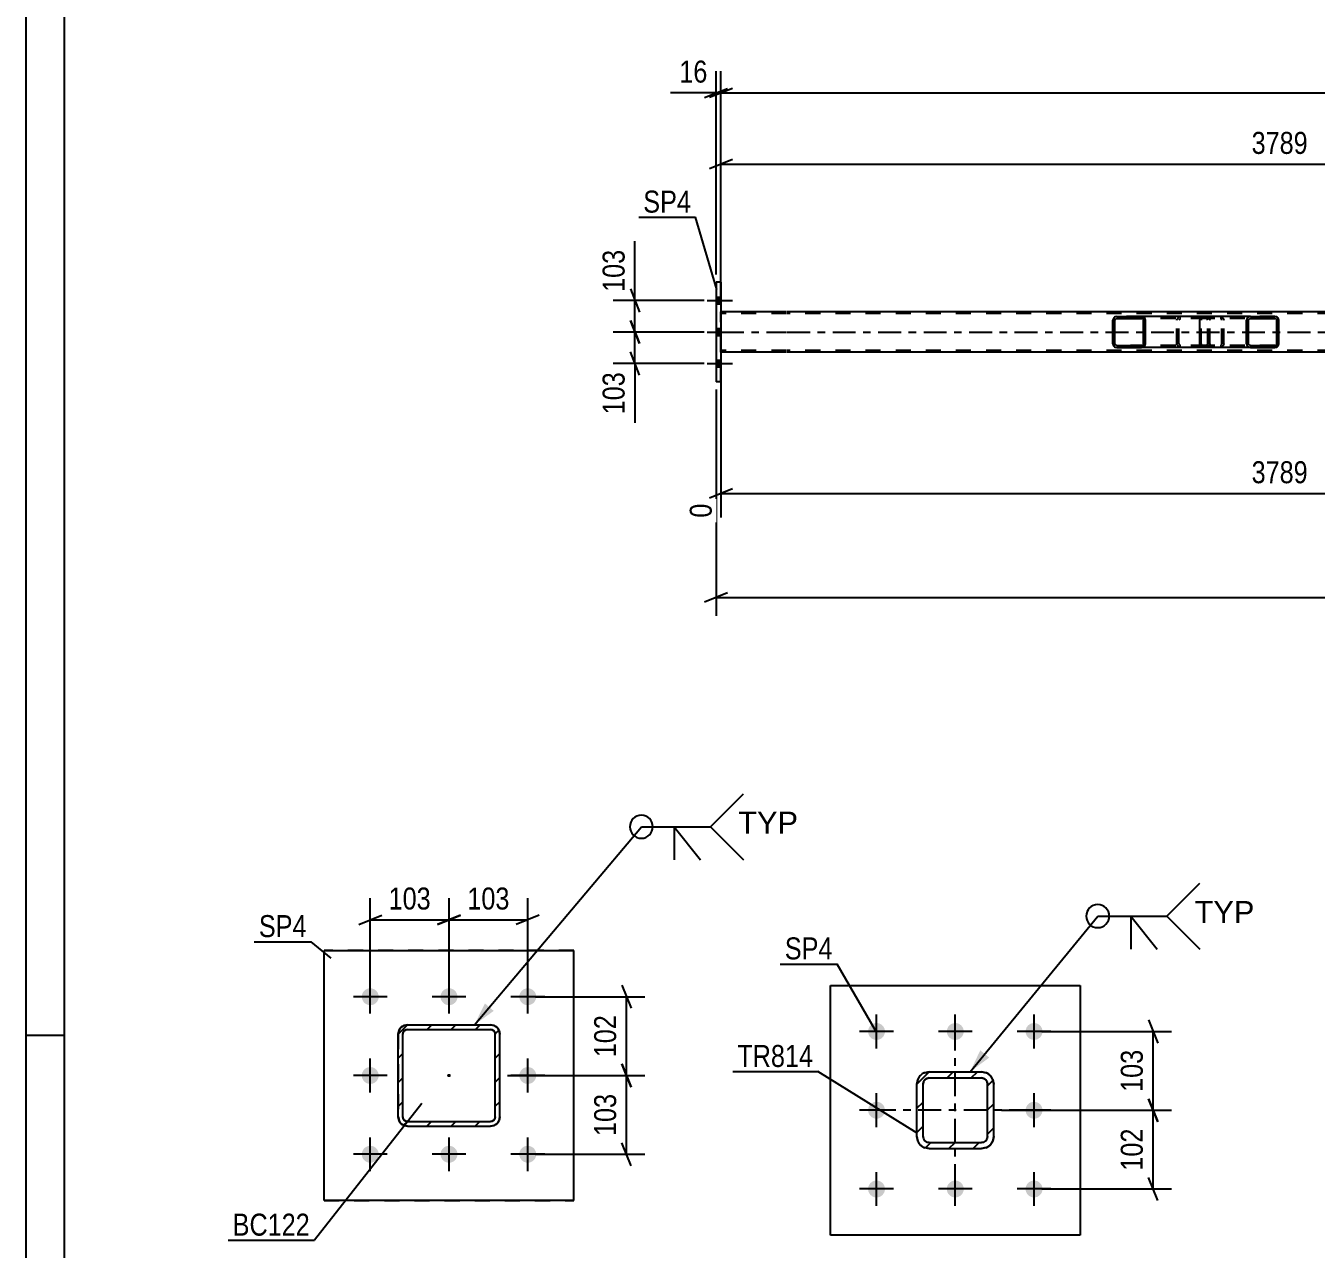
# Model space of a CAD drawing. Header units: millimetres. Extents: x 0 to 841, y 0 to 594.
# Drawn here: x 0 to 167.9, y 121.2 to 280.4 of the extents above; entities that cross this region are included whole.
import ezdxf

# ---------------------------------------------------------------- set-up
doc = ezdxf.new("R2010")
doc.units = ezdxf.units.MM
doc.linetypes.add('DXK_LINE_DOT2', pattern=[3.9198, 1.9599, -1.9599])
doc.linetypes.add('DXK_LINE_DOT3', pattern=[5.9187, 2.979, -0.9799, 0.9799, -0.9799])
doc.styles.add('Arial', font='ARIAL.TTF', dxfattribs={"height": 0.2})
doc.styles.add('Arial Narrow', font='ARIALN.TTF', dxfattribs={"height": 0.2})

# ---------------------------------------------------------------- blocks, each defined once
blk = doc.blocks.new('Unknown-272366259-1135')
at = {"color": 5, "linetype": 'Continuous'}
for p, q in [((0, 594), (0, 0)), ((5, 589), (5, 5)), ((5, 149), (0, 149))]:
    blk.add_line(p, q, dxfattribs=at)
blk = doc.blocks.new('Part-272366259-3383 - 3237')
at = {"linetype": 'Continuous'}
h = blk.add_hatch(dxfattribs=at)
h.set_pattern_fill('', scale=0.7, style=0, pattern_type=0)
h.set_pattern_definition([(45, (145.6685, 242.2488), (-1.57154, 1.57154), [])])
h.paths.add_polyline_path([(145.71, 242.07), (145.67, 242.25), (145.56, 242.4), (145.39, 242.51), (145.2, 242.55), (141.96, 242.55), (141.77, 242.51), (141.6, 242.4), (141.49, 242.25), (141.45, 242.07), (141.45, 239.03), (141.49, 238.84), (141.6, 238.69), (141.77, 238.58), (141.96, 238.55), (145.2, 238.55), (145.39, 238.58), (145.56, 238.69), (145.67, 238.84), (145.71, 239.03)])
h.paths.add_polyline_path([(145.43, 238.93), (145.38, 238.86), (145.29, 238.8), (145.2, 238.79), (141.96, 238.79), (141.86, 238.8), (141.78, 238.86), (141.73, 238.93), (141.71, 239.03), (141.71, 242.07), (141.73, 242.16), (141.78, 242.23), (141.86, 242.29), (141.96, 242.31), (145.2, 242.31), (145.29, 242.29), (145.38, 242.23), (145.43, 242.16), (145.45, 242.07), (145.45, 239.03)])
at = {"color": 2, "linetype": 'Continuous'}
for p, q in [((141.49, 242.25), (141.45, 242.07)), ((141.45, 239.03), (141.45, 242.07)), ((141.71, 242.07), (141.73, 242.16)), ((141.71, 239.03), (141.71, 242.07)), ((141.73, 242.16), (141.78, 242.23)), ((141.96, 242.55), (141.77, 242.51)), ((141.78, 242.23), (141.86, 242.29)), ((141.86, 242.29), (141.96, 242.31)), ((141.96, 242.55), (145.2, 242.55)), ((141.96, 242.31), (145.2, 242.31)), ((153.06, 242.55), (145.2, 242.55)), ((145.39, 242.51), (145.2, 242.55)), ((145.2, 242.31), (145.29, 242.29)), ((145.29, 242.29), (145.38, 242.23)), ((145.38, 242.23), (145.43, 242.16)), ((145.43, 242.16), (145.45, 242.07)), ((145.45, 239.03), (145.45, 242.07)), ((145.71, 242.07), (145.67, 242.25)), ((145.71, 239.03), (145.71, 242.07)), ((141.45, 239.03), (141.49, 238.84)), ((141.73, 238.93), (141.71, 239.03)), ((141.78, 238.86), (141.73, 238.93)), ((141.77, 238.58), (141.96, 238.55)), ((141.86, 238.8), (141.78, 238.86)), ((141.96, 238.79), (141.86, 238.8)), ((141.96, 238.79), (145.2, 238.79)), ((141.96, 238.55), (145.2, 238.55)), ((145.29, 238.8), (145.2, 238.79)), ((145.2, 238.55), (145.39, 238.58)), ((153.06, 238.55), (145.2, 238.55)), ((145.38, 238.86), (145.29, 238.8)), ((145.43, 238.93), (145.38, 238.86)), ((145.45, 239.03), (145.43, 238.93)), ((145.67, 238.84), (145.71, 239.03))]:
    blk.add_line(p, q, dxfattribs=at)
at = {"color": 7, "linetype": 'DXK_LINE_DOT2'}
for p, q in [((145.2, 242.55), (141.96, 242.55)), ((153.55, 242.31), (141.96, 242.31)), ((149.8, 242.07), (149.84, 242.25)), ((149.8, 239.03), (149.8, 242.07)), ((150.07, 242.16), (150.06, 242.07)), ((150.06, 239.03), (150.06, 242.07)), ((150.13, 242.23), (150.07, 242.16)), ((150.12, 242.51), (150.31, 242.55)), ((150.13, 242.23), (150.15, 242.25)), ((150.15, 242.25), (150.21, 242.29)), ((150.21, 242.29), (150.31, 242.31)), ((153.55, 242.55), (153.06, 242.55)), ((153.55, 242.55), (153.74, 242.51)), ((153.64, 242.29), (153.55, 242.31)), ((153.73, 242.23), (153.64, 242.29)), ((153.78, 242.16), (153.73, 242.23)), ((153.8, 242.07), (153.78, 242.16)), ((153.8, 239.03), (153.8, 242.07)), ((154.02, 242.25), (154.06, 242.07)), ((154.06, 239.03), (154.06, 242.07)), ((153.55, 238.79), (141.96, 238.79)), ((145.2, 238.55), (141.96, 238.55)), ((149.84, 238.84), (149.8, 239.03)), ((150.06, 239.03), (150.07, 238.93)), ((150.07, 238.93), (150.13, 238.86)), ((150.31, 238.55), (150.12, 238.58)), ((150.13, 238.86), (150.21, 238.8)), ((150.21, 238.8), (150.31, 238.79)), ((153.55, 238.55), (153.06, 238.55)), ((153.55, 238.79), (153.64, 238.8)), ((153.74, 238.58), (153.55, 238.55)), ((153.64, 238.8), (153.73, 238.86)), ((153.73, 238.86), (153.78, 238.93)), ((153.78, 238.93), (153.8, 239.03)), ((154.06, 239.03), (154.02, 238.84))]:
    blk.add_line(p, q, dxfattribs=at)
at = {"color": 2, "linetype": 'Continuous'}
for centre, start, end in [((141.94, 242.04), 110.7583, 155.68), ((145.22, 242.04), 24.32, 69.2417), ((141.94, 239.05), 204.32, 249.2417), ((145.22, 239.05), 290.7583, 335.68)]:
    blk.add_arc(centre, 0.496, start, end, dxfattribs=at)
at = {"color": 7, "linetype": 'DXK_LINE_DOT2'}
for centre, start, end in [((150.29, 242.04), 110.7583, 155.68), ((153.57, 242.04), 24.32, 69.2417), ((150.29, 239.05), 204.32, 249.2417), ((153.57, 239.05), 290.7583, 335.68)]:
    blk.add_arc(centre, 0.496, start, end, dxfattribs=at)
blk = doc.blocks.new('Part-272366259-3298 - 3237')
at = {"color": 2, "linetype": 'Continuous'}
for p, q in [((98.98, 243.19), (90.46, 243.19)), ((235.07, 243.19), (99.08, 243.19)), ((98.98, 237.91), (90.46, 237.91)), ((235.07, 237.91), (99.08, 237.91))]:
    blk.add_line(p, q, dxfattribs=at)
at = {"color": 7, "linetype": 'DXK_LINE_DOT2'}
for p, q in [((90.46, 237.91), (90.46, 243.19)), ((98.98, 242.95), (90.46, 242.95)), ((758, 242.95), (99.08, 242.95)), ((98.98, 238.15), (90.46, 238.15)), ((758, 238.15), (99.08, 238.15))]:
    blk.add_line(p, q, dxfattribs=at)
at = {"color": 7, "linetype": 'DXK_LINE_DOT3'}
for p, q in [((90.46, 240.55), (98.98, 240.55)), ((99.08, 240.55), (758, 240.55))]:
    blk.add_line(p, q, dxfattribs=at)
blk = doc.blocks.new('Bolt-272366259-3357 - 3237')
at = {"linetype": 'Continuous'}
for points in [[(90.46, 244.21), (90.46, 245.09), (89.82, 245.09), (89.82, 244.21)], [(90.46, 244.21), (90.46, 245.09), (89.82, 245.09), (89.82, 244.21)], [(90.46, 244.21), (90.46, 245.09), (89.82, 245.09), (89.82, 244.21)], [(90.46, 240.11), (90.46, 240.99), (89.82, 240.99), (89.82, 240.11)], [(90.46, 240.11), (90.46, 240.99), (89.82, 240.99), (89.82, 240.11)], [(90.46, 236.01), (90.46, 236.89), (89.82, 236.89), (89.82, 236.01)], [(90.46, 236.01), (90.46, 236.89), (89.82, 236.89), (89.82, 236.01)], [(90.46, 236.01), (90.46, 236.89), (89.82, 236.89), (89.82, 236.01)]]:
    blk.add_hatch(color=1, dxfattribs=at).paths.add_polyline_path(points)
at = {"color": 1, "linetype": 'Continuous'}
for p, q in [((88.66, 244.65), (91.98, 244.65)), ((88.66, 244.65), (91.98, 244.65)), ((88.66, 244.65), (91.98, 244.65)), ((89.82, 245.09), (90.46, 245.09)), ((89.82, 245.09), (90.46, 245.09)), ((89.82, 245.09), (90.46, 245.09)), ((89.82, 244.21), (90.46, 244.21)), ((89.82, 244.21), (90.46, 244.21)), ((89.82, 244.21), (90.46, 244.21)), ((88.66, 240.55), (91.98, 240.55)), ((88.66, 240.55), (91.98, 240.55)), ((89.82, 240.99), (90.46, 240.99)), ((89.82, 240.99), (90.46, 240.99)), ((89.82, 240.11), (90.46, 240.11)), ((89.82, 240.11), (90.46, 240.11)), ((89.82, 236.89), (90.46, 236.89)), ((89.82, 236.89), (90.46, 236.89)), ((89.82, 236.89), (90.46, 236.89)), ((88.66, 236.45), (91.98, 236.45)), ((88.66, 236.45), (91.98, 236.45)), ((88.66, 236.45), (91.98, 236.45)), ((89.82, 236.01), (90.46, 236.01)), ((89.82, 236.01), (90.46, 236.01)), ((89.82, 236.01), (90.46, 236.01))]:
    blk.add_line(p, q, dxfattribs=at)
blk = doc.blocks.new('Part-272366259-3413 - 3237')
at = {"color": 2, "linetype": 'Continuous'}
for p, q in [((90.46, 247.05), (89.82, 247.05)), ((89.82, 247.05), (89.82, 234.05)), ((90.46, 247.05), (90.46, 234.05)), ((90.46, 234.05), (89.82, 234.05))]:
    blk.add_line(p, q, dxfattribs=at)
at = {"color": 7, "linetype": 'DXK_LINE_DOT2'}
for p, q in [((89.82, 247.05), (89.82, 234.05)), ((90.46, 234.05), (90.46, 242.95))]:
    blk.add_line(p, q, dxfattribs=at)
blk = doc.blocks.new('Part-272366259-3421 - 3237')
at = {"linetype": 'Continuous'}
h = blk.add_hatch(dxfattribs=at)
h.set_pattern_fill('', scale=0.7, style=0, pattern_type=0)
h.set_pattern_definition([(45, (163.0135, 242.2488), (-1.57154, 1.57154), [])])
h.paths.add_polyline_path([(163.05, 242.07), (163.01, 242.25), (162.9, 242.4), (162.74, 242.51), (162.55, 242.55), (159.36, 242.55), (159.17, 242.51), (159.01, 242.4), (158.9, 242.25), (158.86, 242.07), (158.86, 239.03), (158.9, 238.84), (159.01, 238.69), (159.17, 238.58), (159.36, 238.55), (162.55, 238.55), (162.74, 238.58), (162.9, 238.69), (163.01, 238.84), (163.05, 239.03)])
h.paths.add_polyline_path([(162.78, 238.93), (162.73, 238.86), (162.65, 238.8), (162.55, 238.79), (159.36, 238.79), (159.27, 238.8), (159.19, 238.86), (159.13, 238.93), (159.11, 239.03), (159.11, 242.07), (159.13, 242.16), (159.19, 242.23), (159.27, 242.29), (159.36, 242.31), (162.55, 242.31), (162.65, 242.29), (162.73, 242.23), (162.78, 242.16), (162.8, 242.07), (162.8, 239.03)])
at = {"color": 2, "linetype": 'Continuous'}
for p, q in [((152.79, 242.07), (152.81, 242.25)), ((152.79, 239.03), (152.79, 242.07)), ((152.81, 242.25), (152.87, 242.4)), ((152.87, 242.4), (152.96, 242.51)), ((152.96, 242.51), (153.06, 242.55)), ((159.36, 242.55), (153.06, 242.55)), ((158.9, 242.25), (158.86, 242.07)), ((158.86, 239.03), (158.86, 242.07)), ((159.11, 242.07), (159.13, 242.16)), ((159.11, 239.03), (159.11, 242.07)), ((159.13, 242.16), (159.19, 242.23)), ((159.36, 242.55), (159.17, 242.51)), ((159.19, 242.23), (159.27, 242.29)), ((159.27, 242.29), (159.36, 242.31)), ((159.36, 242.55), (162.55, 242.55)), ((159.36, 242.31), (162.55, 242.31)), ((162.74, 242.51), (162.55, 242.55)), ((162.55, 242.31), (162.65, 242.29)), ((162.65, 242.29), (162.73, 242.23)), ((162.73, 242.23), (162.78, 242.16)), ((162.78, 242.16), (162.8, 242.07)), ((162.8, 239.03), (162.8, 242.07)), ((163.05, 242.07), (163.01, 242.25)), ((163.05, 239.03), (163.05, 242.07)), ((152.81, 238.84), (152.79, 239.03)), ((152.87, 238.69), (152.81, 238.84)), ((152.96, 238.58), (152.87, 238.69)), ((153.06, 238.55), (152.96, 238.58)), ((159.36, 238.55), (153.06, 238.55)), ((158.86, 239.03), (158.9, 238.84)), ((159.13, 238.93), (159.11, 239.03)), ((159.19, 238.86), (159.13, 238.93)), ((159.17, 238.58), (159.36, 238.55)), ((159.27, 238.8), (159.19, 238.86)), ((159.36, 238.79), (159.27, 238.8)), ((159.36, 238.79), (162.55, 238.79)), ((159.36, 238.55), (162.55, 238.55)), ((162.65, 238.8), (162.55, 238.79)), ((162.55, 238.55), (162.74, 238.58)), ((162.73, 238.86), (162.65, 238.8)), ((162.78, 238.93), (162.73, 238.86)), ((162.8, 239.03), (162.78, 238.93)), ((163.01, 238.84), (163.05, 239.03))]:
    blk.add_line(p, q, dxfattribs=at)
at = {"color": 7, "linetype": 'DXK_LINE_DOT2'}
for p, q in [((152.94, 242.16), (152.93, 242.07)), ((152.93, 239.03), (152.93, 242.07)), ((152.97, 242.23), (152.94, 242.16)), ((153.01, 242.29), (152.97, 242.23)), ((153.06, 242.31), (153.01, 242.29)), ((162.55, 242.31), (153.06, 242.31)), ((154.06, 242.31), (154.06, 242.55)), ((155.4, 242.55), (155.59, 242.51)), ((155.5, 242.29), (155.4, 242.31)), ((155.58, 242.23), (155.5, 242.29)), ((155.63, 242.16), (155.58, 242.23)), ((155.65, 242.07), (155.63, 242.16)), ((155.65, 239.03), (155.65, 242.07)), ((155.86, 242.25), (155.9, 242.07)), ((155.9, 239.03), (155.9, 242.07)), ((162.55, 242.55), (159.36, 242.55)), ((152.93, 239.03), (152.94, 238.93)), ((152.94, 238.93), (152.97, 238.86)), ((152.97, 238.86), (153.01, 238.8)), ((153.01, 238.8), (153.06, 238.79)), ((162.55, 238.79), (153.06, 238.79)), ((154.06, 238.55), (154.06, 238.79)), ((155.4, 238.79), (155.5, 238.8)), ((155.59, 238.58), (155.4, 238.55)), ((155.5, 238.8), (155.58, 238.86)), ((155.58, 238.86), (155.63, 238.93)), ((155.63, 238.93), (155.65, 239.03)), ((155.9, 239.03), (155.86, 238.84)), ((162.55, 238.55), (159.36, 238.55))]:
    blk.add_line(p, q, dxfattribs=at)
for centre, start, end in [((155.41, 242.05), 23.8494, 68.8059), ((155.41, 239.04), 291.1941, 336.1506)]:
    blk.add_arc(centre, 0.492, start, end, dxfattribs=at)
at = {"color": 2, "linetype": 'Continuous'}
for centre, start, end in [((159.35, 242.05), 111.1941, 156.1506), ((162.56, 242.05), 23.8494, 68.8059), ((159.35, 239.04), 203.8494, 248.8059), ((162.56, 239.04), 291.1941, 336.1506)]:
    blk.add_arc(centre, 0.492, start, end, dxfattribs=at)
blk = doc.blocks.new('Bolt-272366259-2024 - 1938')
at = {"linetype": 'Continuous'}
for points in [[(44.82, 152.94, -1), (44.82, 155.14, -1)], [(55.07, 152.94, -1), (55.07, 155.14, -1)], [(65.32, 152.94, -1), (65.32, 155.14, -1)], [(44.82, 142.69, -1), (44.82, 144.89, -1)], [(65.32, 142.69, -1), (65.32, 144.89, -1)], [(44.82, 132.44, -1), (44.82, 134.64, -1)], [(55.07, 132.44, -1), (55.07, 134.64, -1)], [(65.32, 132.44, -1), (65.32, 134.64, -1)]]:
    blk.add_hatch(color=1, dxfattribs=at).paths.add_polyline_path(points)
at = {"color": 1, "linetype": 'Continuous'}
for p, q in [((44.82, 151.84), (44.82, 156.24)), ((55.07, 151.84), (55.07, 156.24)), ((65.32, 151.84), (65.32, 156.24)), ((47.02, 154.04), (42.62, 154.04)), ((57.27, 154.04), (52.87, 154.04)), ((67.52, 154.04), (63.12, 154.04)), ((44.82, 141.59), (44.82, 145.99)), ((65.32, 141.59), (65.32, 145.99)), ((47.02, 143.79), (42.62, 143.79)), ((67.52, 143.79), (63.12, 143.79)), ((44.82, 131.34), (44.82, 135.74)), ((55.07, 131.34), (55.07, 135.74)), ((65.32, 131.34), (65.32, 135.74)), ((47.02, 133.54), (42.62, 133.54)), ((57.27, 133.54), (52.87, 133.54)), ((67.52, 133.54), (63.12, 133.54))]:
    blk.add_line(p, q, dxfattribs=at)
blk = doc.blocks.new('Part-272366259-2000 - 1938')
at = {"color": 2, "linetype": 'Continuous'}
for p, q in [((38.82, 160.04), (71.32, 160.04)), ((38.82, 127.54), (38.82, 160.04)), ((71.32, 127.54), (71.32, 160.04)), ((71.32, 127.54), (38.82, 127.54))]:
    blk.add_line(p, q, dxfattribs=at)
at = {"color": 7, "linetype": 'DXK_LINE_DOT2'}
for p, q in [((71.32, 160.04), (38.82, 160.04)), ((38.82, 127.54), (71.32, 127.54))]:
    blk.add_line(p, q, dxfattribs=at)
blk = doc.blocks.new('Part-272366259-1953 - 1938')
at = {"linetype": 'Continuous'}
h = blk.add_hatch(dxfattribs=at)
h.set_pattern_fill('', scale=0.7, style=0, pattern_type=0)
h.set_pattern_definition([(45, (49.674, 150.3854), (-1.57154, 1.57154), [])])
h.paths.add_polyline_path([(60.47, 150.39), (49.67, 150.39), (49.21, 150.29), (48.83, 150.03), (48.57, 149.64), (48.47, 149.19), (48.47, 138.39), (48.57, 137.93), (48.83, 137.54), (49.21, 137.28), (49.67, 137.19), (60.47, 137.19), (60.93, 137.28), (61.32, 137.54), (61.58, 137.93), (61.67, 138.39), (61.67, 149.19), (61.58, 149.64), (61.32, 150.03), (60.93, 150.29)])
h.paths.add_polyline_path([(61.03, 149.41), (61.07, 149.19), (61.07, 138.39), (61.03, 138.16), (60.9, 137.96), (60.7, 137.83), (60.47, 137.79), (49.67, 137.79), (49.44, 137.83), (49.25, 137.96), (49.12, 138.16), (49.07, 138.39), (49.07, 149.19), (49.12, 149.41), (49.25, 149.61), (49.44, 149.74), (49.67, 149.79), (60.47, 149.79), (60.7, 149.74), (60.9, 149.61)])
blk.add_hatch(color=30, dxfattribs=at).paths.add_polyline_path([(55.07, 143.69, -1), (55.07, 143.89, -1)])
at = {"color": 7, "linetype": 'DXK_LINE_DOT2'}
for p, q in [((48.47, 149.19), (48.57, 149.64)), ((49.25, 149.61), (49.12, 149.41)), ((49.21, 150.29), (49.67, 150.39)), ((49.44, 149.74), (49.25, 149.61)), ((49.67, 149.79), (49.44, 149.74)), ((49.67, 150.39), (60.47, 150.39)), ((49.67, 149.79), (60.47, 149.79)), ((60.47, 150.39), (60.93, 150.29)), ((60.7, 149.74), (60.47, 149.79)), ((60.9, 149.61), (60.7, 149.74)), ((61.03, 149.41), (60.9, 149.61)), ((61.58, 149.64), (61.67, 149.19)), ((48.47, 149.19), (48.47, 138.39)), ((49.12, 149.41), (49.07, 149.19)), ((49.07, 138.39), (49.07, 149.19)), ((61.07, 149.19), (61.03, 149.41)), ((61.07, 138.39), (61.07, 149.19)), ((61.67, 138.39), (61.67, 149.19)), ((48.57, 137.93), (48.47, 138.39)), ((49.07, 138.39), (49.12, 138.16)), ((49.12, 138.16), (49.25, 137.96)), ((49.25, 137.96), (49.44, 137.83)), ((49.44, 137.83), (49.67, 137.79)), ((49.67, 137.79), (60.47, 137.79)), ((60.47, 137.79), (60.7, 137.83)), ((60.7, 137.83), (60.9, 137.96)), ((60.9, 137.96), (61.03, 138.16)), ((61.03, 138.16), (61.07, 138.39)), ((61.67, 138.39), (61.58, 137.93)), ((49.67, 137.19), (49.21, 137.28)), ((49.67, 137.19), (60.47, 137.19)), ((60.93, 137.28), (60.47, 137.19))]:
    blk.add_line(p, q, dxfattribs=at)
at = {"color": 2, "linetype": 'Continuous'}
for p, q in [((48.57, 149.64), (48.47, 149.19)), ((49.12, 149.41), (49.25, 149.61)), ((49.67, 150.39), (49.21, 150.29)), ((49.25, 149.61), (49.44, 149.74)), ((49.44, 149.74), (49.67, 149.79)), ((49.67, 150.39), (49.67, 150.39)), ((49.67, 150.39), (60.47, 150.39)), ((49.67, 149.79), (49.67, 149.79)), ((49.67, 149.79), (60.47, 149.79)), ((60.47, 150.39), (60.47, 150.39)), ((60.93, 150.29), (60.47, 150.39)), ((60.47, 149.79), (60.47, 149.79)), ((60.47, 149.79), (60.7, 149.74)), ((60.7, 149.74), (60.9, 149.61)), ((60.9, 149.61), (61.03, 149.41)), ((61.67, 149.19), (61.58, 149.64)), ((48.47, 149.19), (48.47, 149.19)), ((48.47, 138.39), (48.47, 149.19)), ((49.07, 149.19), (49.12, 149.41)), ((49.07, 149.19), (49.07, 149.19)), ((49.07, 138.39), (49.07, 149.19)), ((61.03, 149.41), (61.07, 149.19)), ((61.07, 149.19), (61.07, 149.19)), ((61.07, 138.39), (61.07, 149.19)), ((61.67, 149.19), (61.67, 149.19)), ((61.67, 138.39), (61.67, 149.19)), ((48.47, 138.39), (48.47, 138.39)), ((48.47, 138.39), (48.57, 137.93)), ((49.07, 138.39), (49.07, 138.39)), ((49.12, 138.16), (49.07, 138.39)), ((49.25, 137.96), (49.12, 138.16)), ((49.44, 137.83), (49.25, 137.96)), ((49.67, 137.79), (49.44, 137.83)), ((49.67, 137.79), (49.67, 137.79)), ((49.67, 137.79), (60.47, 137.79)), ((60.7, 137.83), (60.47, 137.79)), ((60.47, 137.79), (60.47, 137.79)), ((60.9, 137.96), (60.7, 137.83)), ((61.03, 138.16), (60.9, 137.96)), ((61.07, 138.39), (61.03, 138.16)), ((61.07, 138.39), (61.07, 138.39)), ((61.58, 137.93), (61.67, 138.39)), ((61.67, 138.39), (61.67, 138.39)), ((49.21, 137.28), (49.67, 137.19)), ((49.67, 137.19), (49.67, 137.19)), ((49.67, 137.19), (60.47, 137.19)), ((60.47, 137.19), (60.93, 137.28)), ((60.47, 137.19), (60.47, 137.19))]:
    blk.add_line(p, q, dxfattribs=at)
at = {"color": 7, "linetype": 'DXK_LINE_DOT3'}
blk.add_line((55.07, 143.79), (55.07, 143.79), dxfattribs=at)
at = {"color": 30, "linetype": 'DXK_LINE_DOT3'}
blk.add_line((55.07, 143.79), (55.07, 143.79), dxfattribs=at)
at = {"color": 30, "linetype": 'Continuous'}
blk.add_circle((55.07, 143.79), 0.1, dxfattribs=at)
at = {"color": 7, "linetype": 'DXK_LINE_DOT2'}
for centre, start, end in [((49.67, 149.19), 112.5, 157.5), ((60.47, 149.19), 22.5, 67.5), ((49.67, 138.39), 202.5, 247.5), ((60.47, 138.39), 292.5, 337.5)]:
    blk.add_arc(centre, 1.2, start, end, dxfattribs=at)
at = {"color": 2, "linetype": 'Continuous'}
for centre, start, end in [((49.67, 149.19), 112.5, 157.5), ((60.47, 149.19), 22.5, 67.5), ((49.67, 138.39), 202.5, 247.5), ((60.47, 138.39), 292.5, 337.5)]:
    blk.add_arc(centre, 1.2, start, end, dxfattribs=at)
blk = doc.blocks.new('Part-272366259-1858 - 1767')
at = {"color": 2, "linetype": 'Continuous'}
for p, q in [((104.7, 123.02), (104.7, 155.52)), ((104.7, 155.52), (137.2, 155.52)), ((137.2, 155.52), (137.2, 123.02)), ((137.2, 123.02), (104.7, 123.02))]:
    blk.add_line(p, q, dxfattribs=at)
blk = doc.blocks.new('Bolt-272366259-1802 - 1767')
at = {"linetype": 'Continuous'}
for points in [[(110.7, 148.42, -1), (110.7, 150.62, -1)], [(120.95, 148.42, -1), (120.95, 150.62, -1)], [(131.2, 148.42, -1), (131.2, 150.62, -1)], [(110.7, 138.17, -1), (110.7, 140.37, -1)], [(131.2, 138.17, -1), (131.2, 140.37, -1)], [(110.7, 127.92, -1), (110.7, 130.12, -1)], [(120.95, 127.92, -1), (120.95, 130.12, -1)], [(131.2, 127.92, -1), (131.2, 130.12, -1)]]:
    blk.add_hatch(color=1, dxfattribs=at).paths.add_polyline_path(points)
at = {"color": 1, "linetype": 'Continuous'}
for p, q in [((110.7, 147.32), (110.7, 151.72)), ((120.95, 147.32), (120.95, 151.72)), ((131.2, 147.32), (131.2, 151.72)), ((112.9, 149.52), (108.5, 149.52)), ((123.15, 149.52), (118.75, 149.52)), ((133.4, 149.52), (129, 149.52)), ((110.7, 137.07), (110.7, 141.47)), ((131.2, 137.07), (131.2, 141.47)), ((112.9, 139.27), (108.5, 139.27)), ((133.4, 139.27), (129, 139.27)), ((110.7, 126.82), (110.7, 131.22)), ((120.95, 126.82), (120.95, 131.22)), ((131.2, 126.82), (131.2, 131.22)), ((112.9, 129.02), (108.5, 129.02)), ((123.15, 129.02), (118.75, 129.02)), ((133.4, 129.02), (129, 129.02))]:
    blk.add_line(p, q, dxfattribs=at)
blk = doc.blocks.new('Part-272366259-1894 - 1767')
at = {"linetype": 'Continuous'}
h = blk.add_hatch(dxfattribs=at)
h.set_pattern_fill('', scale=0.7, style=0, pattern_type=0)
h.set_pattern_definition([(45, (117.5474, 144.2732), (-1.57154, 1.57154), [])])
h.paths.add_polyline_path([(124.35, 144.27), (117.55, 144.27), (116.94, 144.15), (116.42, 143.8), (116.07, 143.29), (115.95, 142.67), (115.95, 135.87), (116.07, 135.26), (116.42, 134.74), (116.94, 134.4), (117.55, 134.27), (124.35, 134.27), (124.96, 134.4), (125.48, 134.74), (125.83, 135.26), (125.95, 135.87), (125.95, 142.67), (125.83, 143.29), (125.48, 143.8), (124.96, 144.15)])
h.paths.add_polyline_path([(125.09, 142.98), (125.15, 142.67), (125.15, 135.87), (125.09, 135.57), (124.91, 135.31), (124.65, 135.13), (124.35, 135.07), (117.55, 135.07), (117.24, 135.13), (116.98, 135.31), (116.81, 135.57), (116.75, 135.87), (116.75, 142.67), (116.81, 142.98), (116.98, 143.24), (117.24, 143.41), (117.55, 143.47), (124.35, 143.47), (124.65, 143.41), (124.91, 143.24)])
at = {"color": 7, "linetype": 'DXK_LINE_DOT3'}
for p, q in [((120.95, 129.27), (120.95, 149.27)), ((130.95, 139.27), (110.95, 139.27))]:
    blk.add_line(p, q, dxfattribs=at)
at = {"color": 7, "linetype": 'DXK_LINE_DOT2'}
for p, q in [((115.95, 142.67), (116.07, 143.29)), ((116.81, 142.98), (116.75, 142.67)), ((116.94, 144.15), (117.55, 144.27)), ((117.55, 143.47), (117.24, 143.41)), ((117.55, 144.27), (124.35, 144.27)), ((117.55, 143.47), (124.35, 143.47)), ((124.35, 144.27), (124.96, 144.15)), ((124.65, 143.41), (124.35, 143.47)), ((125.15, 142.67), (125.09, 142.98)), ((125.83, 143.29), (125.95, 142.67)), ((115.95, 135.87), (115.95, 142.67)), ((116.75, 135.87), (116.75, 142.67)), ((125.15, 135.87), (125.15, 142.67)), ((125.95, 135.87), (125.95, 142.67)), ((116.07, 135.26), (115.95, 135.87)), ((116.75, 135.87), (116.81, 135.57)), ((117.55, 134.27), (116.94, 134.4)), ((117.24, 135.13), (117.55, 135.07)), ((117.55, 135.07), (124.35, 135.07)), ((124.35, 135.07), (124.65, 135.13)), ((124.96, 134.4), (124.35, 134.27)), ((125.09, 135.57), (125.15, 135.87)), ((125.95, 135.87), (125.83, 135.26)), ((117.55, 134.27), (124.35, 134.27))]:
    blk.add_line(p, q, dxfattribs=at)
at = {"color": 2, "linetype": 'Continuous'}
for p, q in [((116.07, 143.29), (115.95, 142.67)), ((116.75, 142.67), (116.81, 142.98)), ((117.55, 144.27), (116.94, 144.15)), ((117.24, 143.41), (117.55, 143.47)), ((117.55, 144.27), (124.35, 144.27)), ((117.55, 143.47), (124.35, 143.47)), ((124.96, 144.15), (124.35, 144.27)), ((124.35, 143.47), (124.65, 143.41)), ((125.09, 142.98), (125.15, 142.67)), ((125.95, 142.67), (125.83, 143.29)), ((115.95, 135.87), (115.95, 142.67)), ((116.75, 135.87), (116.75, 142.67)), ((125.15, 135.87), (125.15, 142.67)), ((125.95, 135.87), (125.95, 142.67)), ((115.95, 135.87), (116.07, 135.26)), ((116.81, 135.57), (116.75, 135.87)), ((116.94, 134.4), (117.55, 134.27)), ((117.55, 135.07), (117.24, 135.13)), ((117.55, 135.07), (124.35, 135.07)), ((124.65, 135.13), (124.35, 135.07)), ((124.35, 134.27), (124.96, 134.4)), ((125.15, 135.87), (125.09, 135.57)), ((125.83, 135.26), (125.95, 135.87)), ((117.55, 134.27), (124.35, 134.27))]:
    blk.add_line(p, q, dxfattribs=at)
at = {"color": 7, "linetype": 'DXK_LINE_DOT2'}
for centre, radius, start, end in [((117.55, 142.67), 1.6, 112.5, 157.5), ((117.55, 142.67), 0.8, 112.5, 157.5), ((124.35, 142.67), 0.8, 22.5, 67.5), ((124.35, 142.67), 1.6, 22.5, 67.5), ((117.55, 135.87), 1.6, 202.5, 247.5), ((117.55, 135.87), 0.8, 202.5, 247.5), ((124.35, 135.87), 0.8, 292.5, 337.5), ((124.35, 135.87), 1.6, 292.5, 337.5)]:
    blk.add_arc(centre, radius, start, end, dxfattribs=at)
at = {"color": 2, "linetype": 'Continuous'}
for centre, radius, start, end in [((117.55, 142.67), 1.6, 112.5, 157.5), ((117.55, 142.67), 0.8, 112.5, 157.5), ((124.35, 142.67), 0.8, 22.5, 67.5), ((124.35, 142.67), 1.6, 22.5, 67.5), ((117.55, 135.87), 1.6, 202.5, 247.5), ((117.55, 135.87), 0.8, 202.5, 247.5), ((124.35, 135.87), 0.8, 292.5, 337.5), ((124.35, 135.87), 1.6, 292.5, 337.5)]:
    blk.add_arc(centre, radius, start, end, dxfattribs=at)
blk = doc.blocks.new('StraightDimension-272366259-3495 - 3237')
at = {"color": 7, "linetype": 'Continuous'}
for p, q in [((89.82, 233.05), (89.82, 203.6)), ((91.32, 206.6), (88.32, 205.4)), ((89.82, 206), (767.26, 206))]:
    blk.add_line(p, q, dxfattribs=at)
blk = doc.blocks.new('StraightDimension-272366259-3514 - 3237')
at = {"color": 7, "linetype": 'Continuous'}
for p, q in [((90.46, 244.19), (90.46, 265.23)), ((235.87, 244.58), (235.87, 265.23)), ((91.96, 262.98), (88.96, 261.78)), ((90.46, 262.38), (235.87, 262.38)), ((234.37, 261.78), (237.37, 262.98))]:
    blk.add_line(p, q, dxfattribs=at)
at = {"color": 0}
blk.add_wipeout([(167.42, 263.13), (167.42, 267.33), (158.91, 267.33), (158.91, 263.13)], dxfattribs=at)
at = {"color": 3, "style": 'Arial Narrow'}
blk.add_text('3789', height=2.863, dxfattribs=at).set_placement((159.51, 263.73))
blk = doc.blocks.new('StraightDimension-272366259-18288 - 3237')
at = {"color": 7, "linetype": 'Continuous'}
for p, q in [((78.67, 242.05), (79.87, 239.05)), ((88.27, 240.55), (76.42, 240.55)), ((79.27, 236.45), (79.27, 240.55)), ((79.87, 234.95), (78.67, 237.95)), ((88.27, 236.45), (76.42, 236.45))]:
    blk.add_line(p, q, dxfattribs=at)
at = {"color": 0}
blk.add_wipeout([(78.52, 235.92), (74.32, 235.92), (74.32, 229.24), (78.52, 229.24)], dxfattribs=at)
at = {"color": 7, "linetype": 'Continuous'}
blk.add_line((79.27, 236.45), (79.27, 228.71), dxfattribs=at)
blk.add_line((79.27, 236.45), (79.27, 228.71), dxfattribs=at)
at = {"color": 3, "style": 'Arial Narrow'}
blk.add_text('103', height=2.863, rotation=90.0002, dxfattribs=at).set_placement((77.92, 229.84))
blk = doc.blocks.new('StraightDimension-272366259-3554 - 3237')
at = {"color": 7, "linetype": 'Continuous'}
for p, q in [((90.46, 236.91), (90.46, 216.39)), ((235.87, 228.5), (235.87, 210.9)), ((91.96, 220.12), (88.96, 218.92)), ((234.37, 218.92), (237.37, 220.12)), ((90.46, 219.52), (235.87, 219.52))]:
    blk.add_line(p, q, dxfattribs=at)
at = {"color": 0}
blk.add_wipeout([(167.42, 220.27), (167.42, 224.47), (158.91, 224.47), (158.91, 220.27)], dxfattribs=at)
at = {"color": 0, "linetype": 'Continuous'}
for points in [[(89.86, 218.82), (85.66, 218.82), (85.66, 215.79), (89.86, 215.79)], [(235.27, 218.82), (231.07, 218.82), (231.07, 210.3), (235.27, 210.3)]]:
    blk.add_wipeout(points, dxfattribs=at)
at = {"color": 3, "style": 'Arial Narrow'}
blk.add_text('3789', height=2.863, dxfattribs=at).set_placement((159.51, 220.87))
at = {"color": 3, "linetype": 'Continuous', "style": 'Arial Narrow'}
for s, height, p in [('0', 2.86, (89.26, 216.39)), ('3789', 2.863, (234.67, 210.9))]:
    blk.add_text(s, height=height, rotation=90.0002, dxfattribs=at).set_placement(p)
blk = doc.blocks.new('StraightDimension-272366259-3560 - 3237')
at = {"color": 7, "linetype": 'Continuous'}
for p, q in [((89.82, 248.05), (89.82, 274.51)), ((90.46, 248.05), (90.46, 274.51)), ((88.32, 271.06), (91.32, 272.26)), ((91.96, 272.26), (88.96, 271.06)), ((89.82, 271.66), (90.46, 271.66))]:
    blk.add_line(p, q, dxfattribs=at)
at = {"color": 0}
blk.add_wipeout([(89.29, 272.41), (89.29, 276.61), (84.44, 276.61), (84.44, 272.41)], dxfattribs=at)
at = {"color": 7, "linetype": 'Continuous'}
blk.add_line((89.82, 271.66), (83.91, 271.66), dxfattribs=at)
blk.add_line((89.82, 271.66), (83.91, 271.66), dxfattribs=at)
at = {"color": 3, "style": 'Arial Narrow'}
blk.add_text('16', height=2.863, dxfattribs=at).set_placement((85.04, 273.01))
blk = doc.blocks.new('StraightDimension-272366259-3580 - 3237')
at = {"color": 7, "linetype": 'Continuous'}
for p, q in [((90.46, 248.05), (90.46, 274.51)), ((91.96, 272.26), (88.96, 271.06)), ((90.46, 271.66), (766.62, 271.66))]:
    blk.add_line(p, q, dxfattribs=at)
blk = doc.blocks.new('StraightDimension-272366259-18287 - 3237')
at = {"color": 7, "linetype": 'Continuous'}
for p, q in [((78.67, 246.15), (79.87, 243.15)), ((88.27, 244.65), (76.42, 244.65)), ((79.27, 240.55), (79.27, 244.65)), ((79.87, 239.05), (78.67, 242.05)), ((88.27, 240.55), (76.42, 240.55))]:
    blk.add_line(p, q, dxfattribs=at)
at = {"color": 0}
blk.add_wipeout([(78.52, 251.85), (74.32, 251.85), (74.32, 245.17), (78.52, 245.17)], dxfattribs=at)
at = {"color": 7, "linetype": 'Continuous'}
blk.add_line((79.27, 244.65), (79.27, 252.38), dxfattribs=at)
blk.add_line((79.27, 244.65), (79.27, 252.38), dxfattribs=at)
at = {"color": 3, "style": 'Arial Narrow'}
blk.add_text('103', height=2.863, rotation=90.0002, dxfattribs=at).set_placement((77.92, 245.77))
blk = doc.blocks.new('StraightDimension-272366259-8652 - 1938')
at = {"color": 7, "linetype": 'Continuous'}
for p, q in [((44.82, 155.04), (44.82, 166.89)), ((55.07, 155.04), (55.07, 166.89)), ((43.32, 163.44), (46.32, 164.64)), ((56.57, 164.64), (53.57, 163.44)), ((44.82, 164.04), (55.07, 164.04))]:
    blk.add_line(p, q, dxfattribs=at)
at = {"color": 0}
blk.add_wipeout([(53.29, 164.79), (53.29, 168.99), (46.61, 168.99), (46.61, 164.79)], dxfattribs=at)
at = {"color": 3, "style": 'Arial Narrow'}
blk.add_text('103', height=2.863, dxfattribs=at).set_placement((47.21, 165.39))
blk = doc.blocks.new('StraightDimension-272366259-8654 - 1938')
at = {"color": 7, "linetype": 'Continuous'}
for p, q in [((55.07, 155.04), (55.07, 166.89)), ((65.32, 155.04), (65.32, 166.89)), ((53.57, 163.44), (56.57, 164.64)), ((66.82, 164.64), (63.82, 163.44)), ((55.07, 164.04), (65.32, 164.04))]:
    blk.add_line(p, q, dxfattribs=at)
at = {"color": 0}
blk.add_wipeout([(63.54, 164.79), (63.54, 168.99), (56.86, 168.99), (56.86, 164.79)], dxfattribs=at)
at = {"color": 3, "style": 'Arial Narrow'}
blk.add_text('103', height=2.863, dxfattribs=at).set_placement((57.46, 165.39))
blk = doc.blocks.new('StraightDimension-272366259-2049 - 1938')
at = {"color": 7, "linetype": 'Continuous'}
for p, q in [((77.57, 155.54), (78.77, 152.54)), ((66.32, 154.04), (80.57, 154.04)), ((78.17, 143.79), (78.17, 154.04)), ((78.77, 142.29), (77.57, 145.29)), ((62.67, 143.79), (80.57, 143.79))]:
    blk.add_line(p, q, dxfattribs=at)
at = {"color": 0}
blk.add_wipeout([(77.42, 152.25), (73.22, 152.25), (73.22, 145.57), (77.42, 145.57)], dxfattribs=at)
at = {"color": 3, "style": 'Arial Narrow'}
blk.add_text('102', height=2.863, rotation=90.0002, dxfattribs=at).set_placement((76.82, 146.17))
blk = doc.blocks.new('StraightDimension-272366259-2056 - 1938')
at = {"color": 7, "linetype": 'Continuous'}
for p, q in [((77.57, 145.29), (78.77, 142.29)), ((62.67, 143.79), (80.57, 143.79)), ((78.17, 133.54), (78.17, 143.79)), ((78.77, 132.04), (77.57, 135.04)), ((66.32, 133.54), (80.57, 133.54))]:
    blk.add_line(p, q, dxfattribs=at)
at = {"color": 0}
blk.add_wipeout([(77.42, 142), (73.22, 142), (73.22, 135.32), (77.42, 135.32)], dxfattribs=at)
at = {"color": 3, "style": 'Arial Narrow'}
blk.add_text('103', height=2.863, rotation=90.0002, dxfattribs=at).set_placement((76.82, 135.92))
blk = doc.blocks.new('StraightDimension-272366259-1896 - 1767')
at = {"color": 7, "linetype": 'Continuous'}
for p, q in [((146.1, 140.77), (147.3, 137.77)), ((126.95, 139.27), (149.1, 139.27)), ((146.7, 129.02), (146.7, 139.27)), ((147.3, 127.52), (146.1, 130.52)), ((132.2, 129.02), (149.1, 129.02))]:
    blk.add_line(p, q, dxfattribs=at)
at = {"color": 0}
blk.add_wipeout([(145.95, 137.49), (141.75, 137.49), (141.75, 130.81), (145.95, 130.81)], dxfattribs=at)
at = {"color": 3, "style": 'Arial Narrow'}
blk.add_text('102', height=2.863, rotation=90.0002, dxfattribs=at).set_placement((145.35, 131.41))
blk = doc.blocks.new('StraightDimension-272366259-1901 - 1767')
at = {"color": 7, "linetype": 'Continuous'}
for p, q in [((132.2, 149.52), (149.1, 149.52)), ((146.1, 151.02), (147.3, 148.02)), ((146.7, 139.27), (146.7, 149.52)), ((147.3, 137.77), (146.1, 140.77)), ((126.95, 139.27), (149.1, 139.27))]:
    blk.add_line(p, q, dxfattribs=at)
at = {"color": 0}
blk.add_wipeout([(145.95, 147.74), (141.75, 147.74), (141.75, 141.06), (145.95, 141.06)], dxfattribs=at)
at = {"color": 3, "style": 'Arial Narrow'}
blk.add_text('103', height=2.863, rotation=90.0002, dxfattribs=at).set_placement((145.35, 141.66))
blk = doc.blocks.new('Mark-272366259-3409 - 3237')
at = {"color": 0}
blk.add_wipeout([(86.56, 256.09), (86.56, 259.09), (80.35, 259.09), (80.35, 256.09)], dxfattribs=at)
blk.add_wipeout([(86.56, 256.09), (86.56, 259.09), (80.35, 259.09), (80.35, 256.09)], dxfattribs=at)
at = {"color": 30, "linetype": 'Continuous'}
for p in [(79.75, 255.49), (89.9, 246.09)]:
    blk.add_line(p, (87.16, 255.49), dxfattribs=at)
at = {"color": 3, "style": 'Arial Narrow'}
blk.add_text('SP4', height=2.863, dxfattribs=at).set_placement((80.35, 256.09))
blk = doc.blocks.new('Mark-272366259-1949 - 1938')
at = {"color": 0}
blk.add_wipeout([(36.96, 122.95), (36.96, 125.95), (26.92, 125.95), (26.92, 122.95)], dxfattribs=at)
blk.add_wipeout([(36.96, 122.95), (36.96, 125.95), (26.92, 125.95), (26.92, 122.95)], dxfattribs=at)
at = {"color": 30, "linetype": 'Continuous'}
for p in [(51.53, 140.15), (26.32, 122.35)]:
    blk.add_line(p, (37.56, 122.35), dxfattribs=at)
at = {"color": 3, "style": 'Arial Narrow'}
blk.add_text('BC122', height=2.863, dxfattribs=at).set_placement((26.92, 122.95))
blk = doc.blocks.new('WeldMark-272366259-2068 - 1938')
at = {"linetype": 'Continuous'}
blk.add_hatch(color=30, dxfattribs=at).paths.add_polyline_path([(60.89, 152.2), (58.38, 150.39), (59.74, 153.17)])
at = {"color": 30, "linetype": 'Continuous'}
for p, q in [((58.38, 150.39), (80.1, 176.16)), ((80.1, 176.16), (89.1, 176.16))]:
    blk.add_line(p, q, dxfattribs=at)
at = {"color": 3, "linetype": 'Continuous'}
for q in [(87.81, 171.87), (84.38, 171.87)]:
    blk.add_line((84.38, 176.16), q, dxfattribs=at)
for start, end in [(90, 270), (270, 90)]:
    blk.add_arc((80.1, 176.16), 1.5, start, end, dxfattribs=at)
at = {"color": 0, "linetype": 'Continuous'}
blk.add_wipeout([(100.47, 175.26), (100.47, 178.26), (92.7, 178.26), (92.7, 175.26)], dxfattribs=at)
blk.add_wipeout([(100.47, 175.26), (100.47, 178.26), (92.7, 178.26), (92.7, 175.26)], dxfattribs=at)
at = {"color": 3, "linetype": 'Continuous'}
for q in [(93.38, 180.45), (93.38, 171.87)]:
    blk.add_line((89.1, 176.16), q, dxfattribs=at)
at = {"color": 3, "linetype": 'Continuous', "style": 'Arial'}
blk.add_text('TYP', height=2.865, dxfattribs=at).set_placement((92.7, 175.26))
blk = doc.blocks.new('Mark-272366259-1996 - 1938')
at = {"color": 0}
blk.add_wipeout([(36.54, 161.8), (36.54, 164.8), (30.33, 164.8), (30.33, 161.8)], dxfattribs=at)
blk.add_wipeout([(36.54, 161.8), (36.54, 164.8), (30.33, 164.8), (30.33, 161.8)], dxfattribs=at)
at = {"color": 30, "linetype": 'Continuous'}
for p in [(29.73, 161.2), (39.73, 159.08)]:
    blk.add_line(p, (37.14, 161.2), dxfattribs=at)
at = {"color": 3, "style": 'Arial Narrow'}
blk.add_text('SP4', height=2.863, dxfattribs=at).set_placement((30.33, 161.8))
blk = doc.blocks.new('WeldMark-272366259-1922 - 1767')
at = {"linetype": 'Continuous'}
blk.add_hatch(color=30, dxfattribs=at).paths.add_polyline_path([(125.36, 146.12), (122.88, 144.27), (124.2, 147.07)])
at = {"color": 30, "linetype": 'Continuous'}
for p, q in [((122.88, 144.27), (139.49, 164.53)), ((139.49, 164.53), (148.49, 164.53))]:
    blk.add_line(p, q, dxfattribs=at)
at = {"color": 3, "linetype": 'Continuous'}
for q in [(147.21, 160.25), (143.78, 160.25)]:
    blk.add_line((143.78, 164.53), q, dxfattribs=at)
for start, end in [(90, 270), (270, 90)]:
    blk.add_arc((139.49, 164.53), 1.5, start, end, dxfattribs=at)
at = {"color": 0, "linetype": 'Continuous'}
blk.add_wipeout([(159.87, 163.63), (159.87, 166.63), (152.09, 166.63), (152.09, 163.63)], dxfattribs=at)
blk.add_wipeout([(159.87, 163.63), (159.87, 166.63), (152.09, 166.63), (152.09, 163.63)], dxfattribs=at)
at = {"color": 3, "linetype": 'Continuous'}
for q in [(152.78, 168.82), (152.78, 160.25)]:
    blk.add_line((148.49, 164.53), q, dxfattribs=at)
at = {"color": 3, "linetype": 'Continuous', "style": 'Arial'}
blk.add_text('TYP', height=2.865, dxfattribs=at).set_placement((152.09, 163.63))
blk = doc.blocks.new('Mark-272366259-1890 - 1767')
at = {"color": 0}
blk.add_wipeout([(102.45, 144.9), (102.45, 147.9), (92.59, 147.9), (92.59, 144.9)], dxfattribs=at)
blk.add_wipeout([(102.45, 144.9), (102.45, 147.9), (92.59, 147.9), (92.59, 144.9)], dxfattribs=at)
at = {"color": 30, "linetype": 'Continuous'}
for p in [(91.99, 144.3), (116, 136.3)]:
    blk.add_line(p, (103.05, 144.3), dxfattribs=at)
at = {"color": 3, "style": 'Arial Narrow'}
blk.add_text('TR814', height=2.863, dxfattribs=at).set_placement((92.59, 144.9))
blk = doc.blocks.new('Mark-272366259-1854 - 1767')
at = {"color": 0}
blk.add_wipeout([(104.98, 158.9), (104.98, 161.9), (98.77, 161.9), (98.77, 158.9)], dxfattribs=at)
blk.add_wipeout([(104.98, 158.9), (104.98, 161.9), (98.77, 161.9), (98.77, 158.9)], dxfattribs=at)
at = {"color": 30, "linetype": 'Continuous'}
for p in [(98.17, 158.3), (110.58, 149.64)]:
    blk.add_line(p, (105.58, 158.3), dxfattribs=at)
at = {"color": 3, "style": 'Arial Narrow'}
blk.add_text('SP4', height=2.863, dxfattribs=at).set_placement((98.77, 158.9))

msp = doc.modelspace()

# ---------------------------------------------------------------- block references
for name in ['Unknown-272366259-1135', 'Part-272366259-3413 - 3237', 'Bolt-272366259-3357 - 3237', 'Part-272366259-3298 - 3237', 'Part-272366259-3383 - 3237', 'Part-272366259-3421 - 3237', 'Part-272366259-2000 - 1938', 'Bolt-272366259-2024 - 1938', 'Part-272366259-1858 - 1767', 'Bolt-272366259-1802 - 1767', 'Part-272366259-1953 - 1938', 'Part-272366259-1894 - 1767']:
    msp.add_blockref(name, (0, 0))

# ---------------------------------------------------------------- next in the draw order: block references
for name in ['StraightDimension-272366259-3514 - 3237', 'StraightDimension-272366259-3495 - 3237', 'StraightDimension-272366259-8652 - 1938', 'Mark-272366259-1996 - 1938', 'Mark-272366259-1890 - 1767', 'Mark-272366259-1949 - 1938', 'StraightDimension-272366259-1896 - 1767']:
    msp.add_blockref(name, (0, 0))

# ---------------------------------------------------------------- next in the draw order: block references
for name in ['StraightDimension-272366259-3560 - 3237', 'StraightDimension-272366259-18288 - 3237', 'StraightDimension-272366259-8654 - 1938', 'StraightDimension-272366259-1901 - 1767']:
    msp.add_blockref(name, (0, 0))

# ---------------------------------------------------------------- next in the draw order: block references
for name in ['StraightDimension-272366259-3580 - 3237', 'StraightDimension-272366259-3554 - 3237', 'WeldMark-272366259-1922 - 1767', 'StraightDimension-272366259-2049 - 1938']:
    msp.add_blockref(name, (0, 0))

# ---------------------------------------------------------------- next in the draw order: block references
for name in ['StraightDimension-272366259-18287 - 3237', 'WeldMark-272366259-2068 - 1938', 'StraightDimension-272366259-2056 - 1938']:
    msp.add_blockref(name, (0, 0))

# ---------------------------------------------------------------- next in the draw order: block references
for name in ['Mark-272366259-3409 - 3237', 'Mark-272366259-1854 - 1767']:
    msp.add_blockref(name, (0, 0))

doc.saveas('drawing.dxf')
